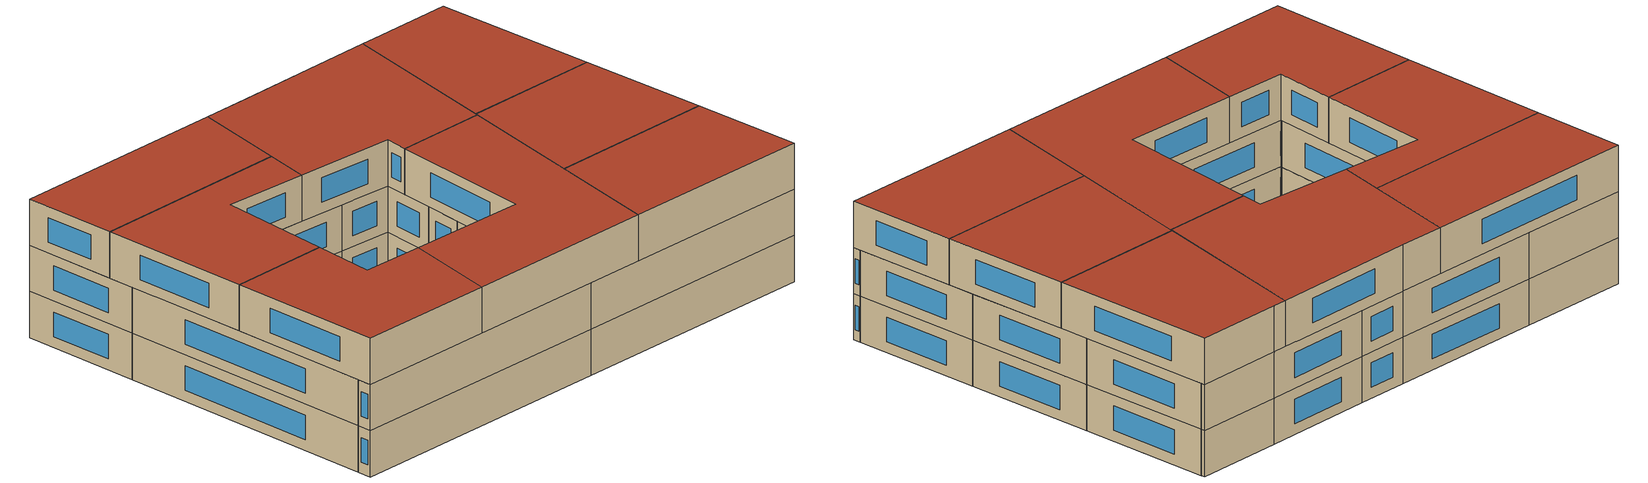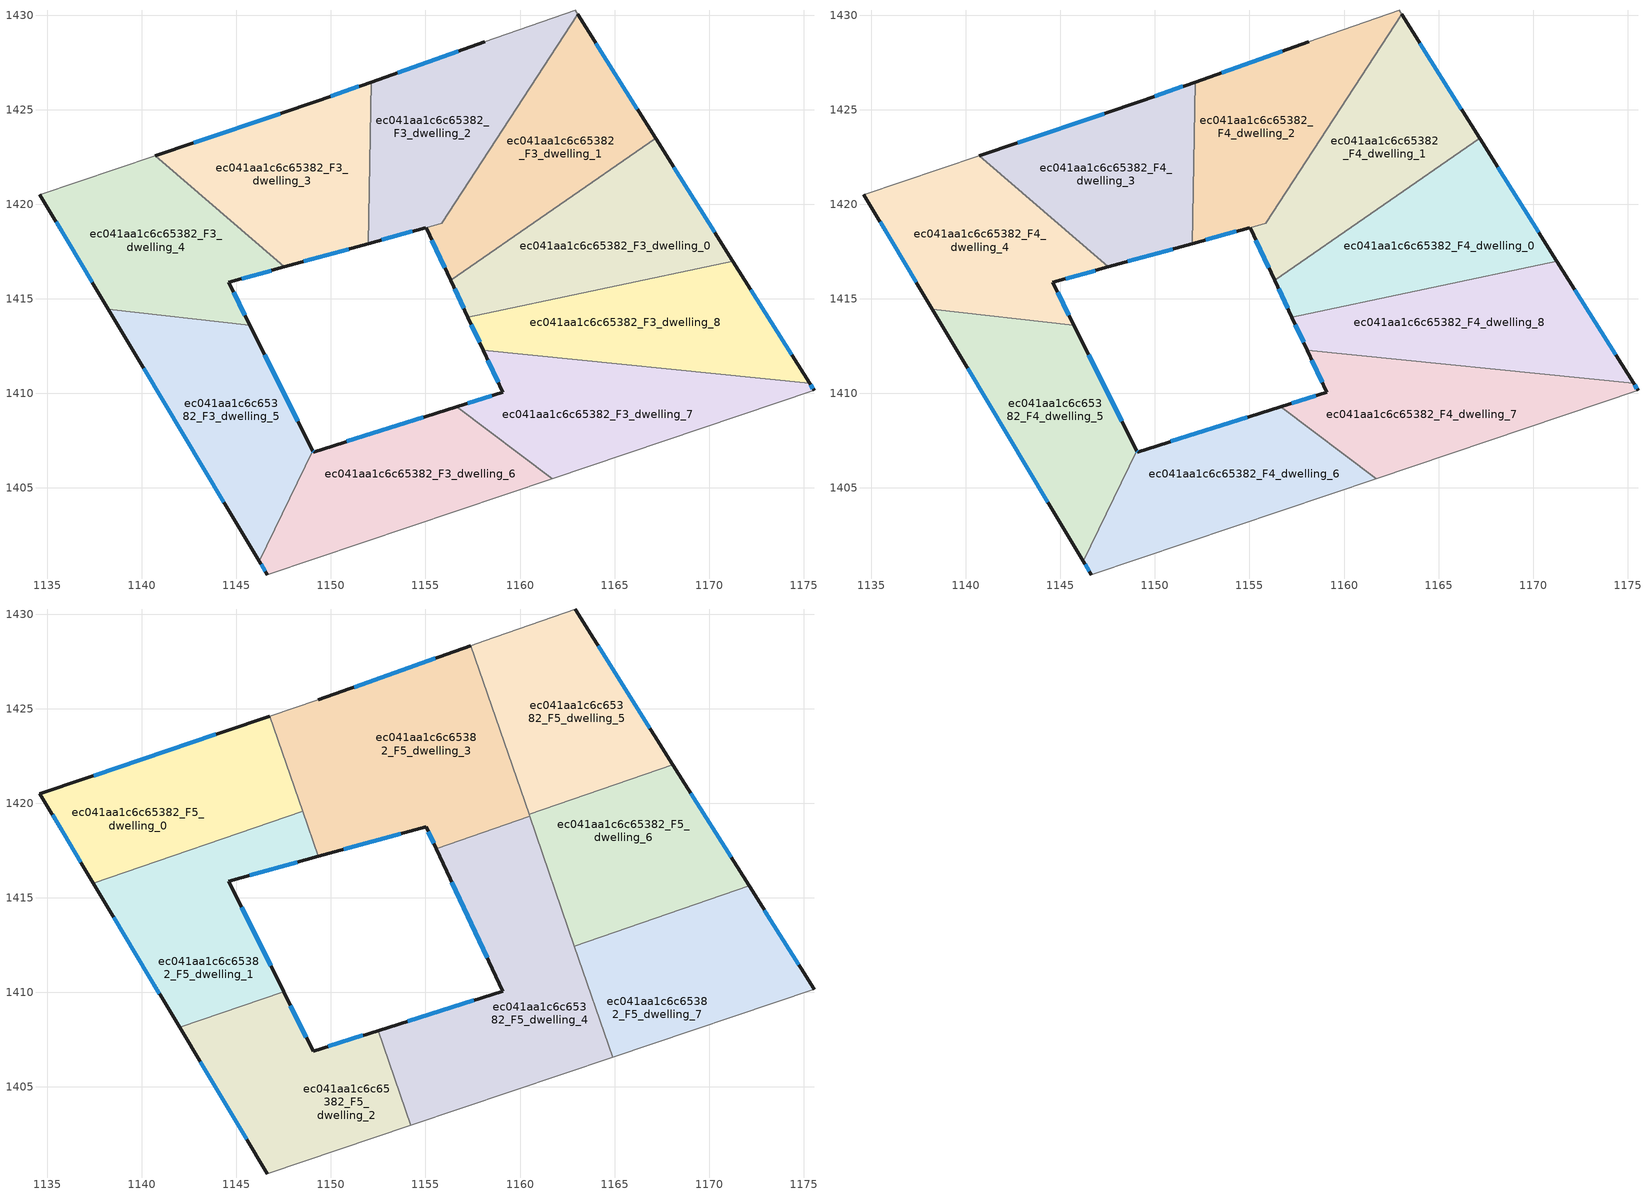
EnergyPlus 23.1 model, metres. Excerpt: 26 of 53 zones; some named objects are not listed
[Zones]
ec041aa1c6c65382_F3_dwelling_0
 floor to ec041aa1c6c65382_F2_dwelling_0 (EU_floor_Construction): 1167.17,1423.49 1171.26,1416.99 1157.24,1414.04 1156.33,1415.98 z9
 wall outside (EU_wall_Construction): 1156.33,1415.98 1157.24,1414.04 / 1171.26,1416.99 1167.17,1423.49 z9:12
 wall to ec041aa1c6c65382_F3_dwelling_1 (EU_wall_Construction): 1167.17,1423.49 1156.33,1415.98 z9:12
 wall to ec041aa1c6c65382_F3_dwelling_8 (EU_wall_Construction): 1157.24,1414.04 1171.26,1416.99 z9:12
 window (EU_Window_Construction): 1156.54,1415.53 1157.02,1414.49 / 1170.3,1418.52 1168.13,1421.97 z9.7:11.3
ec041aa1c6c65382_F3_dwelling_1
 floor to ec041aa1c6c65382_F2_dwelling_1 (EU_floor_Construction): 1163.04,1430.06 1167.17,1423.49 1156.33,1415.98 1155.03,1418.77 1155.85,1419 z9
 wall outside (EU_wall_Construction): 1167.17,1423.49 1163.04,1430.06 / 1155.03,1418.77 1156.33,1415.98 z9:12
 wall to ec041aa1c6c65382_F3_dwelling_2 (EU_wall_Construction): 1163.04,1430.06 1155.85,1419 1155.03,1418.77 z9:12
 window (EU_Window_Construction): 1166.2,1425.03 1164.01,1428.52 / 1155.34,1418.11 1156.02,1416.64 z9.7:11.3
ec041aa1c6c65382_F3_dwelling_2
 floor to ec041aa1c6c65382_F2_dwelling_2 (EU_floor_Construction): 1162.91,1430.26 1163.04,1430.06 1155.85,1419 1151.98,1417.93 1152.13,1426.47 1158.15,1428.6 z9
 wall outside (EU_wall_Construction): 1151.98,1417.93 1155.03,1418.77 / 1158.15,1428.6 1152.13,1426.47 z9:12
 wall to ec041aa1c6c65382_F3_dwelling_3 (EU_wall_Construction): 1152.13,1426.47 1151.98,1417.93 z9:12
 wall adiabatic (EU_wall_Construction): 1163.04,1430.06 1162.91,1430.26 1158.15,1428.6 z9:12
 window (EU_Window_Construction): 1152.7,1418.12 1154.31,1418.57 / 1156.73,1428.1 1153.54,1426.97 z9.7:11.3
ec041aa1c6c65382_F3_dwelling_3
 floor to ec041aa1c6c65382_F2_dwelling_3 (EU_floor_Construction): 1152.13,1426.47 1151.98,1417.93 1147.52,1416.69 1140.72,1422.57 1149.34,1425.48 z9
 wall outside (EU_wall_Construction): 1147.52,1416.69 1151.98,1417.93 / 1152.13,1426.47 1149.34,1425.48 1140.72,1422.57 z9:12
 wall to ec041aa1c6c65382_F3_dwelling_4 (EU_wall_Construction): 1140.72,1422.57 1147.52,1416.69 z9:12
 window (EU_Window_Construction): 1148.57,1416.98 1150.94,1417.64 / 1147.32,1424.8 1142.74,1423.25 / 1151.48,1426.24 1150,1425.71 z9.7:11.3
ec041aa1c6c65382_F3_dwelling_4
 floor to ec041aa1c6c65382_F2_dwelling_4 (EU_floor_Construction): 1147.52,1416.69 1144.59,1415.88 1145.72,1413.61 1138.23,1414.46 1134.61,1420.5 1140.72,1422.57 z9
 wall outside (EU_wall_Construction): 1145.72,1413.61 1144.59,1415.88 1147.52,1416.69 / 1134.61,1420.5 1138.23,1414.46 z9:12
 wall to ec041aa1c6c65382_F3_dwelling_5 (EU_wall_Construction): 1138.23,1414.46 1145.72,1413.61 z9:12
 wall adiabatic (EU_wall_Construction): 1140.72,1422.57 1134.61,1420.5 z9:12
 window (EU_Window_Construction): 1145.28,1416.07 1146.83,1416.5 / 1145.45,1414.14 1144.85,1415.35 / 1135.46,1419.08 1137.38,1415.88 z9.7:11.3
ec041aa1c6c65382_F3_dwelling_5
 floor to ec041aa1c6c65382_F2_dwelling_5 (EU_floor_Construction): 1145.72,1413.61 1149.03,1406.96 1146.21,1401.13 1138.23,1414.46 z9
 wall outside (EU_wall_Construction): 1149.03,1406.96 1145.72,1413.61 / 1138.23,1414.46 1146.21,1401.13 z9:12
 wall to ec041aa1c6c65382_F3_dwelling_6 (EU_wall_Construction): 1146.21,1401.13 1149.03,1406.96 z9:12
 window (EU_Window_Construction): 1148.25,1408.53 1146.5,1412.05 / 1140.1,1411.33 1144.33,1404.26 z9.7:11.3
ec041aa1c6c65382_F3_dwelling_6
 floor to ec041aa1c6c65382_F2_dwelling_6 (EU_floor_Construction): 1161.7,1405.5 1146.63,1400.42 1146.21,1401.13 1149.03,1406.96 1149.06,1406.9 1156.67,1409.3 z9
 wall outside (EU_wall_Construction): 1156.67,1409.3 1149.06,1406.9 1149.03,1406.96 / 1146.21,1401.13 1146.63,1400.42 z9:12
 wall to ec041aa1c6c65382_F3_dwelling_7 (EU_wall_Construction): 1161.7,1405.5 1156.67,1409.3 z9:12
 wall adiabatic (EU_wall_Construction): 1146.63,1400.42 1161.7,1405.5 z9:12
 window (EU_Window_Construction): 1149.05,1406.91 1149.03,1406.95 / 1154.88,1408.74 1150.85,1407.46 / 1146.31,1400.96 1146.53,1400.58 z9.7:11.3
ec041aa1c6c65382_F3_dwelling_7
 floor to ec041aa1c6c65382_F2_dwelling_7 (EU_floor_Construction): 1175.32,1410.54 1175.55,1410.17 1161.7,1405.5 1156.67,1409.3 1159.09,1410.07 1158.05,1412.29 z9
 wall outside (EU_wall_Construction): 1158.05,1412.29 1159.09,1410.07 1156.67,1409.3 / 1175.55,1410.17 1175.32,1410.54 z9:12
 wall to ec041aa1c6c65382_F3_dwelling_8 (EU_wall_Construction): 1175.32,1410.54 1158.05,1412.29 z9:12
 wall adiabatic (EU_wall_Construction): 1161.7,1405.5 1175.55,1410.17 z9:12
 window (EU_Window_Construction): 1158.52,1409.89 1157.23,1409.48 / 1158.29,1411.77 1158.84,1410.59 / 1175.49,1410.26 1175.37,1410.46 z9.7:11.3
ec041aa1c6c65382_F3_dwelling_8
 floor to ec041aa1c6c65382_F2_dwelling_8 (EU_floor_Construction): 1171.26,1416.99 1175.32,1410.54 1158.05,1412.29 1157.24,1414.04 z9
 wall outside (EU_wall_Construction): 1157.24,1414.04 1158.05,1412.29 / 1175.32,1410.54 1171.26,1416.99 z9:12
 window (EU_Window_Construction): 1157.43,1413.63 1157.86,1412.7 / 1174.36,1412.06 1172.21,1415.48 z9.7:11.3
ec041aa1c6c65382_F4_dwelling_0
 floor to ec041aa1c6c65382_F3_dwelling_0 (EU_floor_Construction): 1167.17,1423.49 1171.26,1416.99 1157.24,1414.04 1156.33,1415.98 z12
 wall outside (EU_wall_Construction): 1156.33,1415.98 1157.24,1414.04 / 1171.26,1416.99 1167.17,1423.49 z12:15
 wall to ec041aa1c6c65382_F4_dwelling_1 (EU_wall_Construction): 1167.17,1423.49 1156.33,1415.98 z12:15
 wall to ec041aa1c6c65382_F4_dwelling_8 (EU_wall_Construction): 1157.24,1414.04 1171.26,1416.99 z12:15
 window (EU_Window_Construction): 1156.54,1415.53 1157.02,1414.49 / 1170.3,1418.52 1168.13,1421.97 z12.7:14.3
 ceiling adiabatic (EU_roof_Construction): 1168.08,1422.04 1167.17,1423.49 1162.09,1419.97 z15
ec041aa1c6c65382_F4_dwelling_1
 floor to ec041aa1c6c65382_F3_dwelling_1 (EU_floor_Construction): 1163.04,1430.06 1167.17,1423.49 1156.33,1415.98 1155.03,1418.77 1155.85,1419 z12
 wall outside (EU_wall_Construction): 1167.17,1423.49 1163.04,1430.06 / 1155.03,1418.77 1156.33,1415.98 z12:15
 wall to ec041aa1c6c65382_F4_dwelling_2 (EU_wall_Construction): 1163.04,1430.06 1155.85,1419 1155.03,1418.77 z12:15
 window (EU_Window_Construction): 1166.2,1425.03 1164.01,1428.52 / 1155.34,1418.11 1156.02,1416.64 z12.7:14.3
 ceiling adiabatic (EU_roof_Construction): 1167.17,1423.49 1163.04,1430.06 1158.97,1423.79 1160.48,1419.42 1162.09,1419.97 z15
ec041aa1c6c65382_F4_dwelling_2
 floor to ec041aa1c6c65382_F3_dwelling_2 (EU_floor_Construction): 1162.91,1430.26 1163.04,1430.06 1155.85,1419 1151.98,1417.93 1152.13,1426.47 1158.15,1428.6 z12
 wall outside (EU_wall_Construction): 1151.98,1417.93 1155.03,1418.77 / 1158.15,1428.6 1152.13,1426.47 z12:15
 wall to ec041aa1c6c65382_F4_dwelling_3 (EU_wall_Construction): 1152.13,1426.47 1151.98,1417.93 z12:15
 wall adiabatic (EU_wall_Construction): 1163.04,1430.06 1162.91,1430.26 1158.15,1428.6 z12:15
 window (EU_Window_Construction): 1152.7,1418.12 1154.31,1418.57 / 1156.73,1428.1 1153.54,1426.97 z12.7:14.3
ec041aa1c6c65382_F4_dwelling_3
 floor to ec041aa1c6c65382_F3_dwelling_3 (EU_floor_Construction): 1152.13,1426.47 1151.98,1417.93 1147.52,1416.69 1140.72,1422.57 1149.34,1425.48 z12
 wall outside (EU_wall_Construction): 1147.52,1416.69 1151.98,1417.93 / 1152.13,1426.47 1149.34,1425.48 1140.72,1422.57 z12:15
 wall to ec041aa1c6c65382_F4_dwelling_4 (EU_wall_Construction): 1140.72,1422.57 1147.52,1416.69 z12:15
 window (EU_Window_Construction): 1148.57,1416.98 1150.94,1417.64 / 1147.32,1424.8 1142.74,1423.25 / 1151.48,1426.24 1150,1425.71 z12.7:14.3
 ceiling adiabatic (EU_roof_Construction): 1148.5,1419.59 1146.77,1424.61 1140.72,1422.57 1145.4,1418.52 z15
ec041aa1c6c65382_F4_dwelling_4
 floor to ec041aa1c6c65382_F3_dwelling_4 (EU_floor_Construction): 1147.52,1416.69 1144.59,1415.88 1145.72,1413.61 1138.23,1414.46 1134.61,1420.5 1140.72,1422.57 z12
 wall outside (EU_wall_Construction): 1145.72,1413.61 1144.59,1415.88 1147.52,1416.69 / 1134.61,1420.5 1138.23,1414.46 z12:15
 wall to ec041aa1c6c65382_F4_dwelling_5 (EU_wall_Construction): 1138.23,1414.46 1145.72,1413.61 z12:15
 wall adiabatic (EU_wall_Construction): 1140.72,1422.57 1134.61,1420.5 z12:15
 window (EU_Window_Construction): 1145.28,1416.07 1146.83,1416.5 / 1145.45,1414.14 1144.85,1415.35 / 1135.46,1419.08 1137.38,1415.88 z12.7:14.3
ec041aa1c6c65382_F4_dwelling_5
 floor to ec041aa1c6c65382_F3_dwelling_5 (EU_floor_Construction): 1145.72,1413.61 1149.03,1406.96 1146.21,1401.13 1138.23,1414.46 z12
 wall outside (EU_wall_Construction): 1149.03,1406.96 1145.72,1413.61 / 1138.23,1414.46 1146.21,1401.13 z12:15
 wall to ec041aa1c6c65382_F4_dwelling_6 (EU_wall_Construction): 1146.21,1401.13 1149.03,1406.96 z12:15
 window (EU_Window_Construction): 1148.25,1408.53 1146.5,1412.05 / 1140.1,1411.33 1144.33,1404.26 z12.7:14.3
 ceiling adiabatic (EU_roof_Construction): 1149.03,1406.96 1145.72,1413.61 1138.23,1414.46 1142,1408.15 1147.49,1410.04 z15
ec041aa1c6c65382_F4_dwelling_6
 floor to ec041aa1c6c65382_F3_dwelling_6 (EU_floor_Construction): 1161.7,1405.5 1146.63,1400.42 1146.21,1401.13 1149.03,1406.96 1149.06,1406.9 1156.67,1409.3 z12
 wall outside (EU_wall_Construction): 1156.67,1409.3 1149.06,1406.9 1149.03,1406.96 / 1146.21,1401.13 1146.63,1400.42 z12:15
 wall to ec041aa1c6c65382_F4_dwelling_7 (EU_wall_Construction): 1161.7,1405.5 1156.67,1409.3 z12:15
 wall adiabatic (EU_wall_Construction): 1146.63,1400.42 1161.7,1405.5 z12:15
 window (EU_Window_Construction): 1149.05,1406.91 1149.03,1406.95 / 1154.88,1408.74 1150.85,1407.46 / 1146.31,1400.96 1146.53,1400.58 z12.7:14.3
ec041aa1c6c65382_F4_dwelling_7
 floor to ec041aa1c6c65382_F3_dwelling_7 (EU_floor_Construction): 1175.32,1410.54 1175.55,1410.17 1161.7,1405.5 1156.67,1409.3 1159.09,1410.07 1158.05,1412.29 z12
 wall outside (EU_wall_Construction): 1158.05,1412.29 1159.09,1410.07 1156.67,1409.3 / 1175.55,1410.17 1175.32,1410.54 z12:15
 wall to ec041aa1c6c65382_F4_dwelling_8 (EU_wall_Construction): 1175.32,1410.54 1158.05,1412.29 z12:15
 wall adiabatic (EU_wall_Construction): 1161.7,1405.5 1175.55,1410.17 z12:15
 window (EU_Window_Construction): 1158.52,1409.89 1157.23,1409.48 / 1158.29,1411.77 1158.84,1410.59 / 1175.49,1410.26 1175.37,1410.46 z12.7:14.3
ec041aa1c6c65382_F4_dwelling_8
 floor to ec041aa1c6c65382_F3_dwelling_8 (EU_floor_Construction): 1171.26,1416.99 1175.32,1410.54 1158.05,1412.29 1157.24,1414.04 z12
 wall outside (EU_wall_Construction): 1157.24,1414.04 1158.05,1412.29 / 1175.32,1410.54 1171.26,1416.99 z12:15
 window (EU_Window_Construction): 1157.43,1413.63 1157.86,1412.7 / 1174.36,1412.06 1172.21,1415.48 z12.7:14.3
ec041aa1c6c65382_F5_dwelling_0
 floor to ec041aa1c6c65382_F4_dwelling_4 (EU_floor_Construction): 1145.4,1418.52 1137.44,1415.78 1134.61,1420.5 1140.72,1422.56 z15
 floor adiabatic (EU_floor_Construction): 1146.77,1424.61 1148.5,1419.59 1145.4,1418.52 1140.72,1422.56 z15
 wall outside (EU_wall_Construction): 1146.77,1424.61 1134.61,1420.5 1137.44,1415.78 z15:18
 wall to ec041aa1c6c65382_F5_dwelling_1 (EU_wall_Construction): 1137.44,1415.78 1148.5,1419.59 z15:18
 wall to ec041aa1c6c65382_F5_dwelling_3 (EU_wall_Construction): 1148.5,1419.59 1146.77,1424.61 z15:18
 window (EU_Window_Construction): 1143.92,1423.65 1137.47,1421.47 / 1135.28,1419.39 1136.78,1416.89 z15.7:17.3
 roof outside (EU_roof_Construction): 1148.5,1419.59 1146.77,1424.61 1134.61,1420.5 1137.44,1415.78 z18
ec041aa1c6c65382_F5_dwelling_1
 floor adiabatic (EU_floor_Construction): 1145.72,1413.61 1147.49,1410.04 1142,1408.15 1138.23,1414.46 z15
 floor to ec041aa1c6c65382_F4_dwelling_4 (EU_floor_Construction): 1147.52,1416.69 1144.59,1415.88 1145.72,1413.61 1138.23,1414.46 1137.44,1415.78 1145.4,1418.52 z15
 floor to ec041aa1c6c65382_F4_dwelling_3 (EU_floor_Construction): 1148.5,1419.59 1149.33,1417.19 1147.52,1416.69 1145.4,1418.52 z15
 wall outside (EU_wall_Construction): 1137.44,1415.78 1142,1408.15 / 1147.49,1410.04 1144.59,1415.88 1149.33,1417.19 z15:18
 wall to ec041aa1c6c65382_F5_dwelling_2 (EU_wall_Construction): 1142,1408.15 1147.49,1410.04 z15:18
 wall to ec041aa1c6c65382_F5_dwelling_3 (EU_wall_Construction): 1149.33,1417.19 1148.5,1419.59 z15:18
 window (EU_Window_Construction): 1138.51,1413.99 1140.93,1409.94 / 1145.7,1416.19 1148.22,1416.88 / 1146.81,1411.42 1145.27,1414.51 z15.7:17.3
 roof outside (EU_roof_Construction): 1147.49,1410.04 1144.59,1415.88 1149.33,1417.19 1148.5,1419.59 1137.44,1415.78 1142,1408.15 z18
ec041aa1c6c65382_F5_dwelling_2
 floor to ec041aa1c6c65382_F4_dwelling_6 (EU_floor_Construction): 1152.5,1407.99 1154.23,1402.98 1146.63,1400.42 1146.21,1401.13 1149.03,1406.96 1149.06,1406.9 z15
 floor to ec041aa1c6c65382_F4_dwelling_5 (EU_floor_Construction): 1147.49,1410.04 1149.03,1406.96 1146.21,1401.13 1142,1408.15 z15
 wall outside (EU_wall_Construction): 1142,1408.15 1146.63,1400.42 / 1152.5,1407.99 1149.06,1406.9 1147.49,1410.04 z15:18
 wall adiabatic (EU_wall_Construction): 1146.63,1400.42 1154.23,1402.98 z15:18
 wall to ec041aa1c6c65382_F5_dwelling_4 (EU_wall_Construction): 1154.23,1402.98 1152.5,1407.99 z15:18
 window (EU_Window_Construction): 1143.09,1406.34 1145.54,1402.23 / 1148.69,1407.64 1147.86,1409.31 / 1151.7,1407.73 1149.87,1407.15 z15.7:17.3
 roof outside (EU_roof_Construction): 1154.23,1402.98 1152.5,1407.99 1149.06,1406.9 1147.49,1410.04 1142,1408.15 1146.63,1400.42 z18
ec041aa1c6c65382_F5_dwelling_3
 floor to ec041aa1c6c65382_F4_dwelling_2 (EU_floor_Construction): 1157.4,1428.33 1158.97,1423.79 1155.85,1419 1151.98,1417.93 1152.13,1426.47 z15
 floor to ec041aa1c6c65382_F4_dwelling_3 (EU_floor_Construction): 1152.13,1426.47 1151.98,1417.93 1149.33,1417.19 1146.77,1424.61 1149.34,1425.48 z15
 floor to ec041aa1c6c65382_F4_dwelling_1 (EU_floor_Construction): 1158.97,1423.79 1160.51,1419.31 1155.57,1417.61 1155.03,1418.77 1155.85,1419 z15
 wall outside (EU_wall_Construction): 1149.33,1417.19 1155.03,1418.77 1155.57,1417.61 / 1157.4,1428.33 1149.34,1425.48 z15:18
 wall adiabatic (EU_wall_Construction): 1149.34,1425.48 1146.77,1424.61 z15:18
 wall to ec041aa1c6c65382_F5_dwelling_4 (EU_wall_Construction): 1155.57,1417.61 1160.51,1419.31 z15:18
 wall to ec041aa1c6c65382_F5_dwelling_5 (EU_wall_Construction): 1160.48,1419.42 1157.4,1428.33 z15:18
 wall to ec041aa1c6c65382_F5_dwelling_6 (EU_wall_Construction): 1160.51,1419.31 1160.48,1419.42 z15:18
 window (EU_Window_Construction): 1155.16,1418.5 1155.44,1417.88 / 1150.67,1417.56 1153.69,1418.4 / 1155.51,1427.67 1151.23,1426.15 z15.7:17.3
 roof outside (EU_roof_Construction): 1160.51,1419.31 1157.4,1428.33 1149.34,1425.48 1146.77,1424.61 1149.33,1417.19 1155.03,1418.77 1155.57,1417.61 z18
ec041aa1c6c65382_F5_dwelling_4
 floor to ec041aa1c6c65382_F4_dwelling_7 (EU_floor_Construction): 1163.11,1411.78 1164.9,1406.58 1161.69,1405.5 1156.67,1409.3 1159.09,1410.07 1158.05,1412.29 z15
 floor to ec041aa1c6c65382_F4_dwelling_6 (EU_floor_Construction): 1161.69,1405.5 1154.23,1402.98 1152.5,1407.99 1156.67,1409.3 z15
 floor to ec041aa1c6c65382_F4_dwelling_8 (EU_floor_Construction): 1161.99,1415.04 1163.11,1411.78 1158.05,1412.29 1157.24,1414.04 z15
 floor to ec041aa1c6c65382_F4_dwelling_1 (EU_floor_Construction): 1160.51,1419.31 1160.63,1418.96 1156.33,1415.98 1155.57,1417.61 z15
 floor to ec041aa1c6c65382_F4_dwelling_0 (EU_floor_Construction): 1160.63,1418.96 1161.99,1415.04 1157.24,1414.04 1156.33,1415.98 z15
 wall outside (EU_wall_Construction): 1155.57,1417.61 1159.09,1410.07 1152.5,1407.99 z15:18
 wall adiabatic (EU_wall_Construction): 1154.23,1402.98 1164.9,1406.58 z15:18
 wall to ec041aa1c6c65382_F5_dwelling_6 (EU_wall_Construction): 1162.88,1412.46 1160.51,1419.31 z15:18
 wall to ec041aa1c6c65382_F5_dwelling_7 (EU_wall_Construction): 1164.9,1406.58 1162.88,1412.46 z15:18
 window (EU_Window_Construction): 1157.54,1409.58 1154.05,1408.48 / 1156.4,1415.84 1158.26,1411.84 z15.7:17.3
 roof outside (EU_roof_Construction): 1164.9,1406.58 1160.51,1419.31 1155.57,1417.61 1159.09,1410.07 1152.5,1407.99 1154.23,1402.98 z18
ec041aa1c6c65382_F5_dwelling_5
 floor to ec041aa1c6c65382_F4_dwelling_2 (EU_floor_Construction): 1162.91,1430.26 1163.04,1430.06 1158.97,1423.79 1157.4,1428.33 1158.15,1428.6 z15
 floor adiabatic (EU_floor_Construction): 1163.04,1430.06 1162.91,1430.26 1168.08,1422.04 1160.48,1419.42 1158.97,1423.79 z15
 wall outside (EU_wall_Construction): 1168.08,1422.04 1162.91,1430.26 z15:18
 wall adiabatic (EU_wall_Construction): 1162.91,1430.26 1158.15,1428.6 1157.4,1428.33 z15:18
 wall to ec041aa1c6c65382_F5_dwelling_6 (EU_wall_Construction): 1160.48,1419.42 1168.08,1422.04 z15:18
 window (EU_Window_Construction): 1166.87,1423.97 1164.13,1428.33 z15.7:17.3
 roof outside (EU_roof_Construction): 1168.08,1422.04 1162.91,1430.26 1158.15,1428.6 1157.4,1428.33 1160.48,1419.42 z18
ec041aa1c6c65382_F5_dwelling_6
 floor to ec041aa1c6c65382_F4_dwelling_0 (EU_floor_Construction): 1168.08,1422.04 1171.26,1416.99 1161.99,1415.04 1160.63,1418.96 1162.09,1419.97 z15
 floor to ec041aa1c6c65382_F4_dwelling_8 (EU_floor_Construction): 1171.26,1416.99 1172.11,1415.64 1162.88,1412.46 1161.99,1415.04 z15
 floor to ec041aa1c6c65382_F4_dwelling_1 (EU_floor_Construction): 1162.09,1419.97 1160.63,1418.96 1160.48,1419.42 z15
 wall outside (EU_wall_Construction): 1172.11,1415.64 1168.08,1422.04 z15:18
 wall to ec041aa1c6c65382_F5_dwelling_7 (EU_wall_Construction): 1162.88,1412.46 1172.11,1415.64 z15:18
 window (EU_Window_Construction): 1171.16,1417.14 1169.03,1420.54 z15.7:17.3
 roof outside (EU_roof_Construction): 1172.11,1415.64 1168.08,1422.04 1160.48,1419.42 1162.88,1412.46 z18
ec041aa1c6c65382_F5_dwelling_7
 floor to ec041aa1c6c65382_F4_dwelling_8 (EU_floor_Construction): 1172.11,1415.64 1175.31,1410.54 1163.11,1411.78 1162.88,1412.46 z15
 floor to ec041aa1c6c65382_F4_dwelling_7 (EU_floor_Construction): 1175.31,1410.54 1175.55,1410.17 1164.9,1406.58 1163.11,1411.78 z15
 wall outside (EU_wall_Construction): 1175.55,1410.17 1172.11,1415.64 z15:18
 wall adiabatic (EU_wall_Construction): 1164.9,1406.58 1175.55,1410.17 z15:18
 window (EU_Window_Construction): 1174.74,1411.46 1172.92,1414.35 z15.7:17.3
 roof outside (EU_roof_Construction): 1175.55,1410.17 1172.11,1415.64 1162.88,1412.46 1164.9,1406.58 z18
[Building]
EU S2 Campaign: North Axis=0; Terrain=City; Solar Distribution=FullExterior
[Site:Location]
Budapest.Ferenc.Liszt.Intl.AP: Latitude=47.437; Longitude=19.256; Time Zone=1; Elevation=185
[SizingPeriod:WeatherFileDays]
AnnualSizingPeriod: Begin Month=1; Begin Day of Month=1; End Month=12; End Day of Month=31; Day of Week for Start Day=Monday; Use Weather File Daylight Saving Period=No; Use Weather File Rain and Snow Indicators=No
[MATERIAL]
EU_InternalMass_Material: Roughness=MediumRough; Thickness=0.1; Conductivity=1; Density=1800; Specific Heat=900; Thermal Absorptance=0.9; Solar Absorptance=0.7; Visible Absorptance=0.7
[MATERIAL:NOMASS] Roughness=MediumRough; Thermal Absorptance=0.9; Solar Absorptance=0.7; Visible Absorptance=0.7
Name | Thermal Resistance
EU_wall_NoMass | 0.832559
EU_roof_NoMass | 1.39638
EU_floor_NoMass | 0.872794
[WINDOWMATERIAL:SIMPLEGLAZINGSYSTEM]
EU_Window_SimpleGlazing: UFactor=2.79869; Solar Heat Gain Coefficient=0.75; Visible Transmittance=0.75
[CONSTRUCTION]
EU_wall_Construction: EU_wall_NoMass
EU_roof_Construction: EU_roof_NoMass
EU_floor_Construction: EU_floor_NoMass
EU_Window_Construction: EU_Window_SimpleGlazing
EU_InternalMass_Construction: EU_InternalMass_Material
[ZONE] Type=1; Multiplier=1; Ceiling Height=autocalculate; Floor Area=autocalculate; Part of Total Floor Area=Yes
Name | Volume
ec041aa1c6c65382_F3_dwelling_0; ec041aa1c6c65382_F4_dwelling_0 | 196.735
ec041aa1c6c65382_F5_dwelling_0 | 196.726
ec041aa1c6c65382_F3_dwelling_1; ec041aa1c6c65382_F4_dwelling_1 | 197.539
ec041aa1c6c65382_F5_dwelling_1 | 196.709
ec041aa1c6c65382_F3_dwelling_2; ec041aa1c6c65382_F4_dwelling_2 | 195.884
ec041aa1c6c65382_F5_dwelling_2 | 196.716
ec041aa1c6c65382_F3_dwelling_3; ec041aa1c6c65382_F4_dwelling_3 | 196.723
ec041aa1c6c65382_F5_dwelling_3 | 295.072
ec041aa1c6c65382_F3_dwelling_4; ec041aa1c6c65382_F4_dwelling_4 | 196.702
ec041aa1c6c65382_F5_dwelling_4 | 295.081
ec041aa1c6c65382_F3_dwelling_5; ec041aa1c6c65382_F4_dwelling_5 | 196.744
ec041aa1c6c65382_F5_dwelling_5 | 196.714
ec041aa1c6c65382_F3_dwelling_6; ec041aa1c6c65382_F4_dwelling_6 | 196.737
ec041aa1c6c65382_F5_dwelling_6 | 196.721
ec041aa1c6c65382_F3_dwelling_7; ec041aa1c6c65382_F4_dwelling_7 | 196.701
ec041aa1c6c65382_F5_dwelling_7 | 196.73
ec041aa1c6c65382_F3_dwelling_8; ec041aa1c6c65382_F4_dwelling_8 | 196.749
[INTERNALMASS] Construction=EU_InternalMass_Construction
Name | Zone or ZoneList | Surface Area
ec041aa1c6c65382_F3_dwelling_0_EU_InternalMass | ec041aa1c6c65382_F3_dwelling_0 | 65.5783
ec041aa1c6c65382_F3_dwelling_1_EU_InternalMass | ec041aa1c6c65382_F3_dwelling_1 | 65.8457
ec041aa1c6c65382_F3_dwelling_2_EU_InternalMass | ec041aa1c6c65382_F3_dwelling_2 | 65.2975
ec041aa1c6c65382_F3_dwelling_3_EU_InternalMass | ec041aa1c6c65382_F3_dwelling_3 | 65.5742
ec041aa1c6c65382_F3_dwelling_4_EU_InternalMass | ec041aa1c6c65382_F3_dwelling_4 | 65.5673
ec041aa1c6c65382_F3_dwelling_5_EU_InternalMass | ec041aa1c6c65382_F3_dwelling_5 | 65.5815
ec041aa1c6c65382_F3_dwelling_6_EU_InternalMass | ec041aa1c6c65382_F3_dwelling_6 | 65.5789
ec041aa1c6c65382_F3_dwelling_7_EU_InternalMass | ec041aa1c6c65382_F3_dwelling_7 | 65.5671
ec041aa1c6c65382_F3_dwelling_8_EU_InternalMass | ec041aa1c6c65382_F3_dwelling_8 | 65.583
ec041aa1c6c65382_F4_dwelling_0_EU_InternalMass | ec041aa1c6c65382_F4_dwelling_0 | 65.5783
ec041aa1c6c65382_F4_dwelling_1_EU_InternalMass | ec041aa1c6c65382_F4_dwelling_1 | 65.8457
ec041aa1c6c65382_F4_dwelling_2_EU_InternalMass | ec041aa1c6c65382_F4_dwelling_2 | 65.2975
ec041aa1c6c65382_F4_dwelling_3_EU_InternalMass | ec041aa1c6c65382_F4_dwelling_3 | 65.5742
ec041aa1c6c65382_F4_dwelling_4_EU_InternalMass | ec041aa1c6c65382_F4_dwelling_4 | 65.5673
ec041aa1c6c65382_F4_dwelling_5_EU_InternalMass | ec041aa1c6c65382_F4_dwelling_5 | 65.5815
ec041aa1c6c65382_F4_dwelling_6_EU_InternalMass | ec041aa1c6c65382_F4_dwelling_6 | 65.5789
ec041aa1c6c65382_F4_dwelling_7_EU_InternalMass | ec041aa1c6c65382_F4_dwelling_7 | 65.5671
ec041aa1c6c65382_F4_dwelling_8_EU_InternalMass | ec041aa1c6c65382_F4_dwelling_8 | 65.583
ec041aa1c6c65382_F5_dwelling_0_EU_InternalMass | ec041aa1c6c65382_F5_dwelling_0 | 65.5754
ec041aa1c6c65382_F5_dwelling_1_EU_InternalMass | ec041aa1c6c65382_F5_dwelling_1 | 65.5697
ec041aa1c6c65382_F5_dwelling_2_EU_InternalMass | ec041aa1c6c65382_F5_dwelling_2 | 65.5721
ec041aa1c6c65382_F5_dwelling_3_EU_InternalMass | ec041aa1c6c65382_F5_dwelling_3 | 98.3575
ec041aa1c6c65382_F5_dwelling_4_EU_InternalMass | ec041aa1c6c65382_F5_dwelling_4 | 98.3604
ec041aa1c6c65382_F5_dwelling_5_EU_InternalMass | ec041aa1c6c65382_F5_dwelling_5 | 65.5715
ec041aa1c6c65382_F5_dwelling_6_EU_InternalMass | ec041aa1c6c65382_F5_dwelling_6 | 65.5735
ec041aa1c6c65382_F5_dwelling_7_EU_InternalMass | ec041aa1c6c65382_F5_dwelling_7 | 65.5764
[OTHEREQUIPMENT] Fuel Type=Electricity; Design Level Calculation Method=Watts/Area; Power per Zone Floor Area=1; Fraction Latent=0; Fraction Radiant=0; Fraction Lost=0; Carbon Dioxide Generation Rate=0; EndUse Subcategory=EU_Step8_InternalGains
Name | Zone or ZoneList or Space or SpaceList | Schedule
EU_Step8_InternalGain_ec041aa1c6c65382_F3_dwelling_0_f000 | ec041aa1c6c65382_F3_dwelling_0 | EU_Step8_GainSchedule_ec041aa1c6c65382_F3_dwelling_0_f000
EU_Step8_InternalGain_ec041aa1c6c65382_F3_dwelling_1_f000 | ec041aa1c6c65382_F3_dwelling_1 | EU_Step8_GainSchedule_ec041aa1c6c65382_F3_dwelling_1_f000
EU_Step8_InternalGain_ec041aa1c6c65382_F3_dwelling_2_f000 | ec041aa1c6c65382_F3_dwelling_2 | EU_Step8_GainSchedule_ec041aa1c6c65382_F3_dwelling_2_f000
EU_Step8_InternalGain_ec041aa1c6c65382_F3_dwelling_3_f000 | ec041aa1c6c65382_F3_dwelling_3 | EU_Step8_GainSchedule_ec041aa1c6c65382_F3_dwelling_3_f000
EU_Step8_InternalGain_ec041aa1c6c65382_F3_dwelling_4_f000 | ec041aa1c6c65382_F3_dwelling_4 | EU_Step8_GainSchedule_ec041aa1c6c65382_F3_dwelling_4_f000
EU_Step8_InternalGain_ec041aa1c6c65382_F3_dwelling_5_f000 | ec041aa1c6c65382_F3_dwelling_5 | EU_Step8_GainSchedule_ec041aa1c6c65382_F3_dwelling_5_f000
EU_Step8_InternalGain_ec041aa1c6c65382_F3_dwelling_6_f000 | ec041aa1c6c65382_F3_dwelling_6 | EU_Step8_GainSchedule_ec041aa1c6c65382_F3_dwelling_6_f000
EU_Step8_InternalGain_ec041aa1c6c65382_F3_dwelling_7_f000 | ec041aa1c6c65382_F3_dwelling_7 | EU_Step8_GainSchedule_ec041aa1c6c65382_F3_dwelling_7_f000
EU_Step8_InternalGain_ec041aa1c6c65382_F3_dwelling_8_f000 | ec041aa1c6c65382_F3_dwelling_8 | EU_Step8_GainSchedule_ec041aa1c6c65382_F3_dwelling_8_f000
EU_Step8_InternalGain_ec041aa1c6c65382_F4_dwelling_0_f000 | ec041aa1c6c65382_F4_dwelling_0 | EU_Step8_GainSchedule_ec041aa1c6c65382_F4_dwelling_0_f000
EU_Step8_InternalGain_ec041aa1c6c65382_F4_dwelling_1_f000 | ec041aa1c6c65382_F4_dwelling_1 | EU_Step8_GainSchedule_ec041aa1c6c65382_F4_dwelling_1_f000
EU_Step8_InternalGain_ec041aa1c6c65382_F4_dwelling_2_f000 | ec041aa1c6c65382_F4_dwelling_2 | EU_Step8_GainSchedule_ec041aa1c6c65382_F4_dwelling_2_f000
EU_Step8_InternalGain_ec041aa1c6c65382_F4_dwelling_3_f000 | ec041aa1c6c65382_F4_dwelling_3 | EU_Step8_GainSchedule_ec041aa1c6c65382_F4_dwelling_3_f000
EU_Step8_InternalGain_ec041aa1c6c65382_F4_dwelling_4_f000 | ec041aa1c6c65382_F4_dwelling_4 | EU_Step8_GainSchedule_ec041aa1c6c65382_F4_dwelling_4_f000
EU_Step8_InternalGain_ec041aa1c6c65382_F4_dwelling_5_f000 | ec041aa1c6c65382_F4_dwelling_5 | EU_Step8_GainSchedule_ec041aa1c6c65382_F4_dwelling_5_f000
EU_Step8_InternalGain_ec041aa1c6c65382_F4_dwelling_6_f000 | ec041aa1c6c65382_F4_dwelling_6 | EU_Step8_GainSchedule_ec041aa1c6c65382_F4_dwelling_6_f000
EU_Step8_InternalGain_ec041aa1c6c65382_F4_dwelling_7_f000 | ec041aa1c6c65382_F4_dwelling_7 | EU_Step8_GainSchedule_ec041aa1c6c65382_F4_dwelling_7_f000
EU_Step8_InternalGain_ec041aa1c6c65382_F4_dwelling_8_f000 | ec041aa1c6c65382_F4_dwelling_8 | EU_Step8_GainSchedule_ec041aa1c6c65382_F4_dwelling_8_f000
EU_Step8_InternalGain_ec041aa1c6c65382_F5_dwelling_0_f000 | ec041aa1c6c65382_F5_dwelling_0 | EU_Step8_GainSchedule_ec041aa1c6c65382_F5_dwelling_0_f000
EU_Step8_InternalGain_ec041aa1c6c65382_F5_dwelling_1_f000 | ec041aa1c6c65382_F5_dwelling_1 | EU_Step8_GainSchedule_ec041aa1c6c65382_F5_dwelling_1_f000
EU_Step8_InternalGain_ec041aa1c6c65382_F5_dwelling_2_f000 | ec041aa1c6c65382_F5_dwelling_2 | EU_Step8_GainSchedule_ec041aa1c6c65382_F5_dwelling_2_f000
EU_Step8_InternalGain_ec041aa1c6c65382_F5_dwelling_3_f000 | ec041aa1c6c65382_F5_dwelling_3 | EU_Step8_GainSchedule_ec041aa1c6c65382_F5_dwelling_3_f000
EU_Step8_InternalGain_ec041aa1c6c65382_F5_dwelling_4_f000 | ec041aa1c6c65382_F5_dwelling_4 | EU_Step8_GainSchedule_ec041aa1c6c65382_F5_dwelling_4_f000
EU_Step8_InternalGain_ec041aa1c6c65382_F5_dwelling_5_f000 | ec041aa1c6c65382_F5_dwelling_5 | EU_Step8_GainSchedule_ec041aa1c6c65382_F5_dwelling_5_f000
EU_Step8_InternalGain_ec041aa1c6c65382_F5_dwelling_6_f000 | ec041aa1c6c65382_F5_dwelling_6 | EU_Step8_GainSchedule_ec041aa1c6c65382_F5_dwelling_6_f000
EU_Step8_InternalGain_ec041aa1c6c65382_F5_dwelling_7_f000 | ec041aa1c6c65382_F5_dwelling_7 | EU_Step8_GainSchedule_ec041aa1c6c65382_F5_dwelling_7_f000
[ZONEVENTILATION:DESIGNFLOWRATE] Schedule=EU_AlwaysOn; Design Flow Rate Calculation Method=AirChanges/Hour; Air Changes per Hour=0.475469; Ventilation Type=Natural; Fan Pressure Rise=0; Fan Total Efficiency=1; Constant Term Coefficient=1; Temperature Term Coefficient=0; Velocity Term Coefficient=0; Velocity Squared Term Coefficient=0; Minimum Indoor Temperature=-100; Maximum Indoor Temperature=100; Delta Temperature=-100; Minimum Outdoor Temperature=-100; Maximum Outdoor Temperature=100; Maximum Wind Speed=40
Name | Zone or ZoneList or Space or SpaceList
EU_ConstantAir_ec041aa1c6c65382_F3_dwelling_0 | ec041aa1c6c65382_F3_dwelling_0
EU_ConstantAir_ec041aa1c6c65382_F3_dwelling_1 | ec041aa1c6c65382_F3_dwelling_1
EU_ConstantAir_ec041aa1c6c65382_F3_dwelling_2 | ec041aa1c6c65382_F3_dwelling_2
EU_ConstantAir_ec041aa1c6c65382_F3_dwelling_3 | ec041aa1c6c65382_F3_dwelling_3
EU_ConstantAir_ec041aa1c6c65382_F3_dwelling_4 | ec041aa1c6c65382_F3_dwelling_4
EU_ConstantAir_ec041aa1c6c65382_F3_dwelling_5 | ec041aa1c6c65382_F3_dwelling_5
EU_ConstantAir_ec041aa1c6c65382_F3_dwelling_6 | ec041aa1c6c65382_F3_dwelling_6
EU_ConstantAir_ec041aa1c6c65382_F3_dwelling_7 | ec041aa1c6c65382_F3_dwelling_7
EU_ConstantAir_ec041aa1c6c65382_F3_dwelling_8 | ec041aa1c6c65382_F3_dwelling_8
EU_ConstantAir_ec041aa1c6c65382_F4_dwelling_0 | ec041aa1c6c65382_F4_dwelling_0
EU_ConstantAir_ec041aa1c6c65382_F4_dwelling_1 | ec041aa1c6c65382_F4_dwelling_1
EU_ConstantAir_ec041aa1c6c65382_F4_dwelling_2 | ec041aa1c6c65382_F4_dwelling_2
EU_ConstantAir_ec041aa1c6c65382_F4_dwelling_3 | ec041aa1c6c65382_F4_dwelling_3
EU_ConstantAir_ec041aa1c6c65382_F4_dwelling_4 | ec041aa1c6c65382_F4_dwelling_4
EU_ConstantAir_ec041aa1c6c65382_F4_dwelling_5 | ec041aa1c6c65382_F4_dwelling_5
EU_ConstantAir_ec041aa1c6c65382_F4_dwelling_6 | ec041aa1c6c65382_F4_dwelling_6
EU_ConstantAir_ec041aa1c6c65382_F4_dwelling_7 | ec041aa1c6c65382_F4_dwelling_7
EU_ConstantAir_ec041aa1c6c65382_F4_dwelling_8 | ec041aa1c6c65382_F4_dwelling_8
EU_ConstantAir_ec041aa1c6c65382_F5_dwelling_0 | ec041aa1c6c65382_F5_dwelling_0
EU_ConstantAir_ec041aa1c6c65382_F5_dwelling_1 | ec041aa1c6c65382_F5_dwelling_1
EU_ConstantAir_ec041aa1c6c65382_F5_dwelling_2 | ec041aa1c6c65382_F5_dwelling_2
EU_ConstantAir_ec041aa1c6c65382_F5_dwelling_3 | ec041aa1c6c65382_F5_dwelling_3
EU_ConstantAir_ec041aa1c6c65382_F5_dwelling_4 | ec041aa1c6c65382_F5_dwelling_4
EU_ConstantAir_ec041aa1c6c65382_F5_dwelling_5 | ec041aa1c6c65382_F5_dwelling_5
EU_ConstantAir_ec041aa1c6c65382_F5_dwelling_6 | ec041aa1c6c65382_F5_dwelling_6
EU_ConstantAir_ec041aa1c6c65382_F5_dwelling_7 | ec041aa1c6c65382_F5_dwelling_7
[HVACTEMPLATE:ZONE:IDEALLOADSAIRSYSTEM] System Availability Schedule=EU_AlwaysOn; Maximum Heating Supply Air Temperature=50; Minimum Cooling Supply Air Temperature=13; Maximum Heating Supply Air Humidity Ratio=0.0156; Minimum Cooling Supply Air Humidity Ratio=0.0077; Heating Limit=NoLimit; Cooling Limit=NoLimit; Heating Availability Schedule=EU_AlwaysOn; Cooling Availability Schedule=EU_CoolingOff; Dehumidification Control Type=ConstantSensibleHeatRatio; Cooling Sensible Heat Ratio=0.7; Dehumidification Setpoint=60; Humidification Control Type=None; Humidification Setpoint=30; Outdoor Air Method=None; Outdoor Air Flow Rate per Person=0.00944; Outdoor Air Flow Rate per Zone Floor Area=0; Outdoor Air Flow Rate per Zone=0; Demand Controlled Ventilation Type=None; Outdoor Air Economizer Type=NoEconomizer; Heat Recovery Type=None; Sensible Heat Recovery Effectiveness=0.7; Latent Heat Recovery Effectiveness=0.65
Name | Template Thermostat
ec041aa1c6c65382_F3_dwelling_0 | EU_HeatOnly_ec041aa1c6c65382_F3_dwelling_0
ec041aa1c6c65382_F3_dwelling_1 | EU_HeatOnly_ec041aa1c6c65382_F3_dwelling_1
ec041aa1c6c65382_F3_dwelling_2 | EU_HeatOnly_ec041aa1c6c65382_F3_dwelling_2
ec041aa1c6c65382_F3_dwelling_3 | EU_HeatOnly_ec041aa1c6c65382_F3_dwelling_3
ec041aa1c6c65382_F3_dwelling_4 | EU_HeatOnly_ec041aa1c6c65382_F3_dwelling_4
ec041aa1c6c65382_F3_dwelling_5 | EU_HeatOnly_ec041aa1c6c65382_F3_dwelling_5
ec041aa1c6c65382_F3_dwelling_6 | EU_HeatOnly_ec041aa1c6c65382_F3_dwelling_6
ec041aa1c6c65382_F3_dwelling_7 | EU_HeatOnly_ec041aa1c6c65382_F3_dwelling_7
ec041aa1c6c65382_F3_dwelling_8 | EU_HeatOnly_ec041aa1c6c65382_F3_dwelling_8
ec041aa1c6c65382_F4_dwelling_0 | EU_HeatOnly_ec041aa1c6c65382_F4_dwelling_0
ec041aa1c6c65382_F4_dwelling_1 | EU_HeatOnly_ec041aa1c6c65382_F4_dwelling_1
ec041aa1c6c65382_F4_dwelling_2 | EU_HeatOnly_ec041aa1c6c65382_F4_dwelling_2
ec041aa1c6c65382_F4_dwelling_3 | EU_HeatOnly_ec041aa1c6c65382_F4_dwelling_3
ec041aa1c6c65382_F4_dwelling_4 | EU_HeatOnly_ec041aa1c6c65382_F4_dwelling_4
ec041aa1c6c65382_F4_dwelling_5 | EU_HeatOnly_ec041aa1c6c65382_F4_dwelling_5
ec041aa1c6c65382_F4_dwelling_6 | EU_HeatOnly_ec041aa1c6c65382_F4_dwelling_6
ec041aa1c6c65382_F4_dwelling_7 | EU_HeatOnly_ec041aa1c6c65382_F4_dwelling_7
ec041aa1c6c65382_F4_dwelling_8 | EU_HeatOnly_ec041aa1c6c65382_F4_dwelling_8
ec041aa1c6c65382_F5_dwelling_0 | EU_HeatOnly_ec041aa1c6c65382_F5_dwelling_0
ec041aa1c6c65382_F5_dwelling_1 | EU_HeatOnly_ec041aa1c6c65382_F5_dwelling_1
ec041aa1c6c65382_F5_dwelling_2 | EU_HeatOnly_ec041aa1c6c65382_F5_dwelling_2
ec041aa1c6c65382_F5_dwelling_3 | EU_HeatOnly_ec041aa1c6c65382_F5_dwelling_3
ec041aa1c6c65382_F5_dwelling_4 | EU_HeatOnly_ec041aa1c6c65382_F5_dwelling_4
ec041aa1c6c65382_F5_dwelling_5 | EU_HeatOnly_ec041aa1c6c65382_F5_dwelling_5
ec041aa1c6c65382_F5_dwelling_6 | EU_HeatOnly_ec041aa1c6c65382_F5_dwelling_6
ec041aa1c6c65382_F5_dwelling_7 | EU_HeatOnly_ec041aa1c6c65382_F5_dwelling_7
[SIZING:ZONE] Zone Cooling Design Supply Air Temperature Input Method=SupplyAirTemperature; Zone Cooling Design Supply Air Temperature=13; Zone Heating Design Supply Air Temperature Input Method=SupplyAirTemperature; Zone Heating Design Supply Air Temperature=50; Zone Cooling Design Supply Air Humidity Ratio=0.008; Zone Heating Design Supply Air Humidity Ratio=0.008; Cooling Design Air Flow Method=DesignDay; Cooling Design Air Flow Rate=0; Cooling Minimum Air Flow per Zone Floor Area=0.000762; Cooling Minimum Air Flow=0; Cooling Minimum Air Flow Fraction=0.2; Heating Design Air Flow Method=DesignDay; Heating Design Air Flow Rate=0; Heating Maximum Air Flow per Zone Floor Area=0.002032; Heating Maximum Air Flow=0.141576; Heating Maximum Air Flow Fraction=0.3; Account for Dedicated Outdoor Air System=No; Dedicated Outdoor Air System Control Strategy=NeutralSupplyAir; Dedicated Outdoor Air Low Setpoint Temperature for Design=autosize; Dedicated Outdoor Air High Setpoint Temperature for Design=autosize; Zone Load Sizing Method=Sensible Load Only No Latent Load; Zone Latent Cooling Design Supply Air Humidity Ratio Input Method=HumidityRatioDifference; Zone Cooling Design Supply Air Humidity Ratio Difference=0.005; Zone Latent Heating Design Supply Air Humidity Ratio Input Method=HumidityRatioDifference; Zone Humidification Design Supply Air Humidity Ratio Difference=0.005
ec041aa1c6c65382_F3_dwelling_0; ec041aa1c6c65382_F3_dwelling_1; ec041aa1c6c65382_F3_dwelling_2; ec041aa1c6c65382_F3_dwelling_3; ec041aa1c6c65382_F3_dwelling_4; ec041aa1c6c65382_F3_dwelling_5; ec041aa1c6c65382_F3_dwelling_6; ec041aa1c6c65382_F3_dwelling_7; ec041aa1c6c65382_F3_dwelling_8; ec041aa1c6c65382_F4_dwelling_0; ec041aa1c6c65382_F4_dwelling_1; ec041aa1c6c65382_F4_dwelling_2; ec041aa1c6c65382_F4_dwelling_3; ec041aa1c6c65382_F4_dwelling_4; ec041aa1c6c65382_F4_dwelling_5; ec041aa1c6c65382_F4_dwelling_6; ec041aa1c6c65382_F4_dwelling_7; ec041aa1c6c65382_F4_dwelling_8; ec041aa1c6c65382_F5_dwelling_0; ec041aa1c6c65382_F5_dwelling_1; ec041aa1c6c65382_F5_dwelling_2; ec041aa1c6c65382_F5_dwelling_3; ec041aa1c6c65382_F5_dwelling_4; ec041aa1c6c65382_F5_dwelling_5; ec041aa1c6c65382_F5_dwelling_6; ec041aa1c6c65382_F5_dwelling_7
[SCHEDULE:CONSTANT]
Name | Hourly Value
EU_AlwaysOn | 1
EU_CoolingOff | 0
[SCHEDULE:FILE] Column Number=1; Rows to Skip at Top=0; Number of Hours of Data=8760; Column Separator=Comma; Interpolate to Timestep=No; Minutes per Item=60; Adjust Schedule for Daylight Savings=Yes
Name | File
EU_Step8_GainSchedule_ec041aa1c6c65382_F3_dwelling_0_f000 | ../../schedules/ec041aa1c6c65382/ec041aa1c6c65382_F3_dwelling_0_f000_gain.csv
EU_Step8_GainSchedule_ec041aa1c6c65382_F3_dwelling_1_f000 | ../../schedules/ec041aa1c6c65382/ec041aa1c6c65382_F3_dwelling_1_f000_gain.csv
EU_Step8_GainSchedule_ec041aa1c6c65382_F3_dwelling_2_f000 | ../../schedules/ec041aa1c6c65382/ec041aa1c6c65382_F3_dwelling_2_f000_gain.csv
EU_Step8_GainSchedule_ec041aa1c6c65382_F3_dwelling_3_f000 | ../../schedules/ec041aa1c6c65382/ec041aa1c6c65382_F3_dwelling_3_f000_gain.csv
EU_Step8_GainSchedule_ec041aa1c6c65382_F3_dwelling_4_f000 | ../../schedules/ec041aa1c6c65382/ec041aa1c6c65382_F3_dwelling_4_f000_gain.csv
EU_Step8_GainSchedule_ec041aa1c6c65382_F3_dwelling_5_f000 | ../../schedules/ec041aa1c6c65382/ec041aa1c6c65382_F3_dwelling_5_f000_gain.csv
EU_Step8_GainSchedule_ec041aa1c6c65382_F3_dwelling_6_f000 | ../../schedules/ec041aa1c6c65382/ec041aa1c6c65382_F3_dwelling_6_f000_gain.csv
EU_Step8_GainSchedule_ec041aa1c6c65382_F3_dwelling_7_f000 | ../../schedules/ec041aa1c6c65382/ec041aa1c6c65382_F3_dwelling_7_f000_gain.csv
EU_Step8_GainSchedule_ec041aa1c6c65382_F3_dwelling_8_f000 | ../../schedules/ec041aa1c6c65382/ec041aa1c6c65382_F3_dwelling_8_f000_gain.csv
EU_Step8_GainSchedule_ec041aa1c6c65382_F4_dwelling_0_f000 | ../../schedules/ec041aa1c6c65382/ec041aa1c6c65382_F4_dwelling_0_f000_gain.csv
EU_Step8_GainSchedule_ec041aa1c6c65382_F4_dwelling_1_f000 | ../../schedules/ec041aa1c6c65382/ec041aa1c6c65382_F4_dwelling_1_f000_gain.csv
EU_Step8_GainSchedule_ec041aa1c6c65382_F4_dwelling_2_f000 | ../../schedules/ec041aa1c6c65382/ec041aa1c6c65382_F4_dwelling_2_f000_gain.csv
EU_Step8_GainSchedule_ec041aa1c6c65382_F4_dwelling_3_f000 | ../../schedules/ec041aa1c6c65382/ec041aa1c6c65382_F4_dwelling_3_f000_gain.csv
EU_Step8_GainSchedule_ec041aa1c6c65382_F4_dwelling_4_f000 | ../../schedules/ec041aa1c6c65382/ec041aa1c6c65382_F4_dwelling_4_f000_gain.csv
EU_Step8_GainSchedule_ec041aa1c6c65382_F4_dwelling_5_f000 | ../../schedules/ec041aa1c6c65382/ec041aa1c6c65382_F4_dwelling_5_f000_gain.csv
EU_Step8_GainSchedule_ec041aa1c6c65382_F4_dwelling_6_f000 | ../../schedules/ec041aa1c6c65382/ec041aa1c6c65382_F4_dwelling_6_f000_gain.csv
EU_Step8_GainSchedule_ec041aa1c6c65382_F4_dwelling_7_f000 | ../../schedules/ec041aa1c6c65382/ec041aa1c6c65382_F4_dwelling_7_f000_gain.csv
EU_Step8_GainSchedule_ec041aa1c6c65382_F4_dwelling_8_f000 | ../../schedules/ec041aa1c6c65382/ec041aa1c6c65382_F4_dwelling_8_f000_gain.csv
EU_Step8_GainSchedule_ec041aa1c6c65382_F5_dwelling_0_f000 | ../../schedules/ec041aa1c6c65382/ec041aa1c6c65382_F5_dwelling_0_f000_gain.csv
EU_Step8_GainSchedule_ec041aa1c6c65382_F5_dwelling_1_f000 | ../../schedules/ec041aa1c6c65382/ec041aa1c6c65382_F5_dwelling_1_f000_gain.csv
EU_Step8_GainSchedule_ec041aa1c6c65382_F5_dwelling_2_f000 | ../../schedules/ec041aa1c6c65382/ec041aa1c6c65382_F5_dwelling_2_f000_gain.csv
EU_Step8_GainSchedule_ec041aa1c6c65382_F5_dwelling_3_f000 | ../../schedules/ec041aa1c6c65382/ec041aa1c6c65382_F5_dwelling_3_f000_gain.csv
EU_Step8_GainSchedule_ec041aa1c6c65382_F5_dwelling_4_f000 | ../../schedules/ec041aa1c6c65382/ec041aa1c6c65382_F5_dwelling_4_f000_gain.csv
EU_Step8_GainSchedule_ec041aa1c6c65382_F5_dwelling_5_f000 | ../../schedules/ec041aa1c6c65382/ec041aa1c6c65382_F5_dwelling_5_f000_gain.csv
EU_Step8_GainSchedule_ec041aa1c6c65382_F5_dwelling_6_f000 | ../../schedules/ec041aa1c6c65382/ec041aa1c6c65382_F5_dwelling_6_f000_gain.csv
EU_Step8_GainSchedule_ec041aa1c6c65382_F5_dwelling_7_f000 | ../../schedules/ec041aa1c6c65382/ec041aa1c6c65382_F5_dwelling_7_f000_gain.csv
